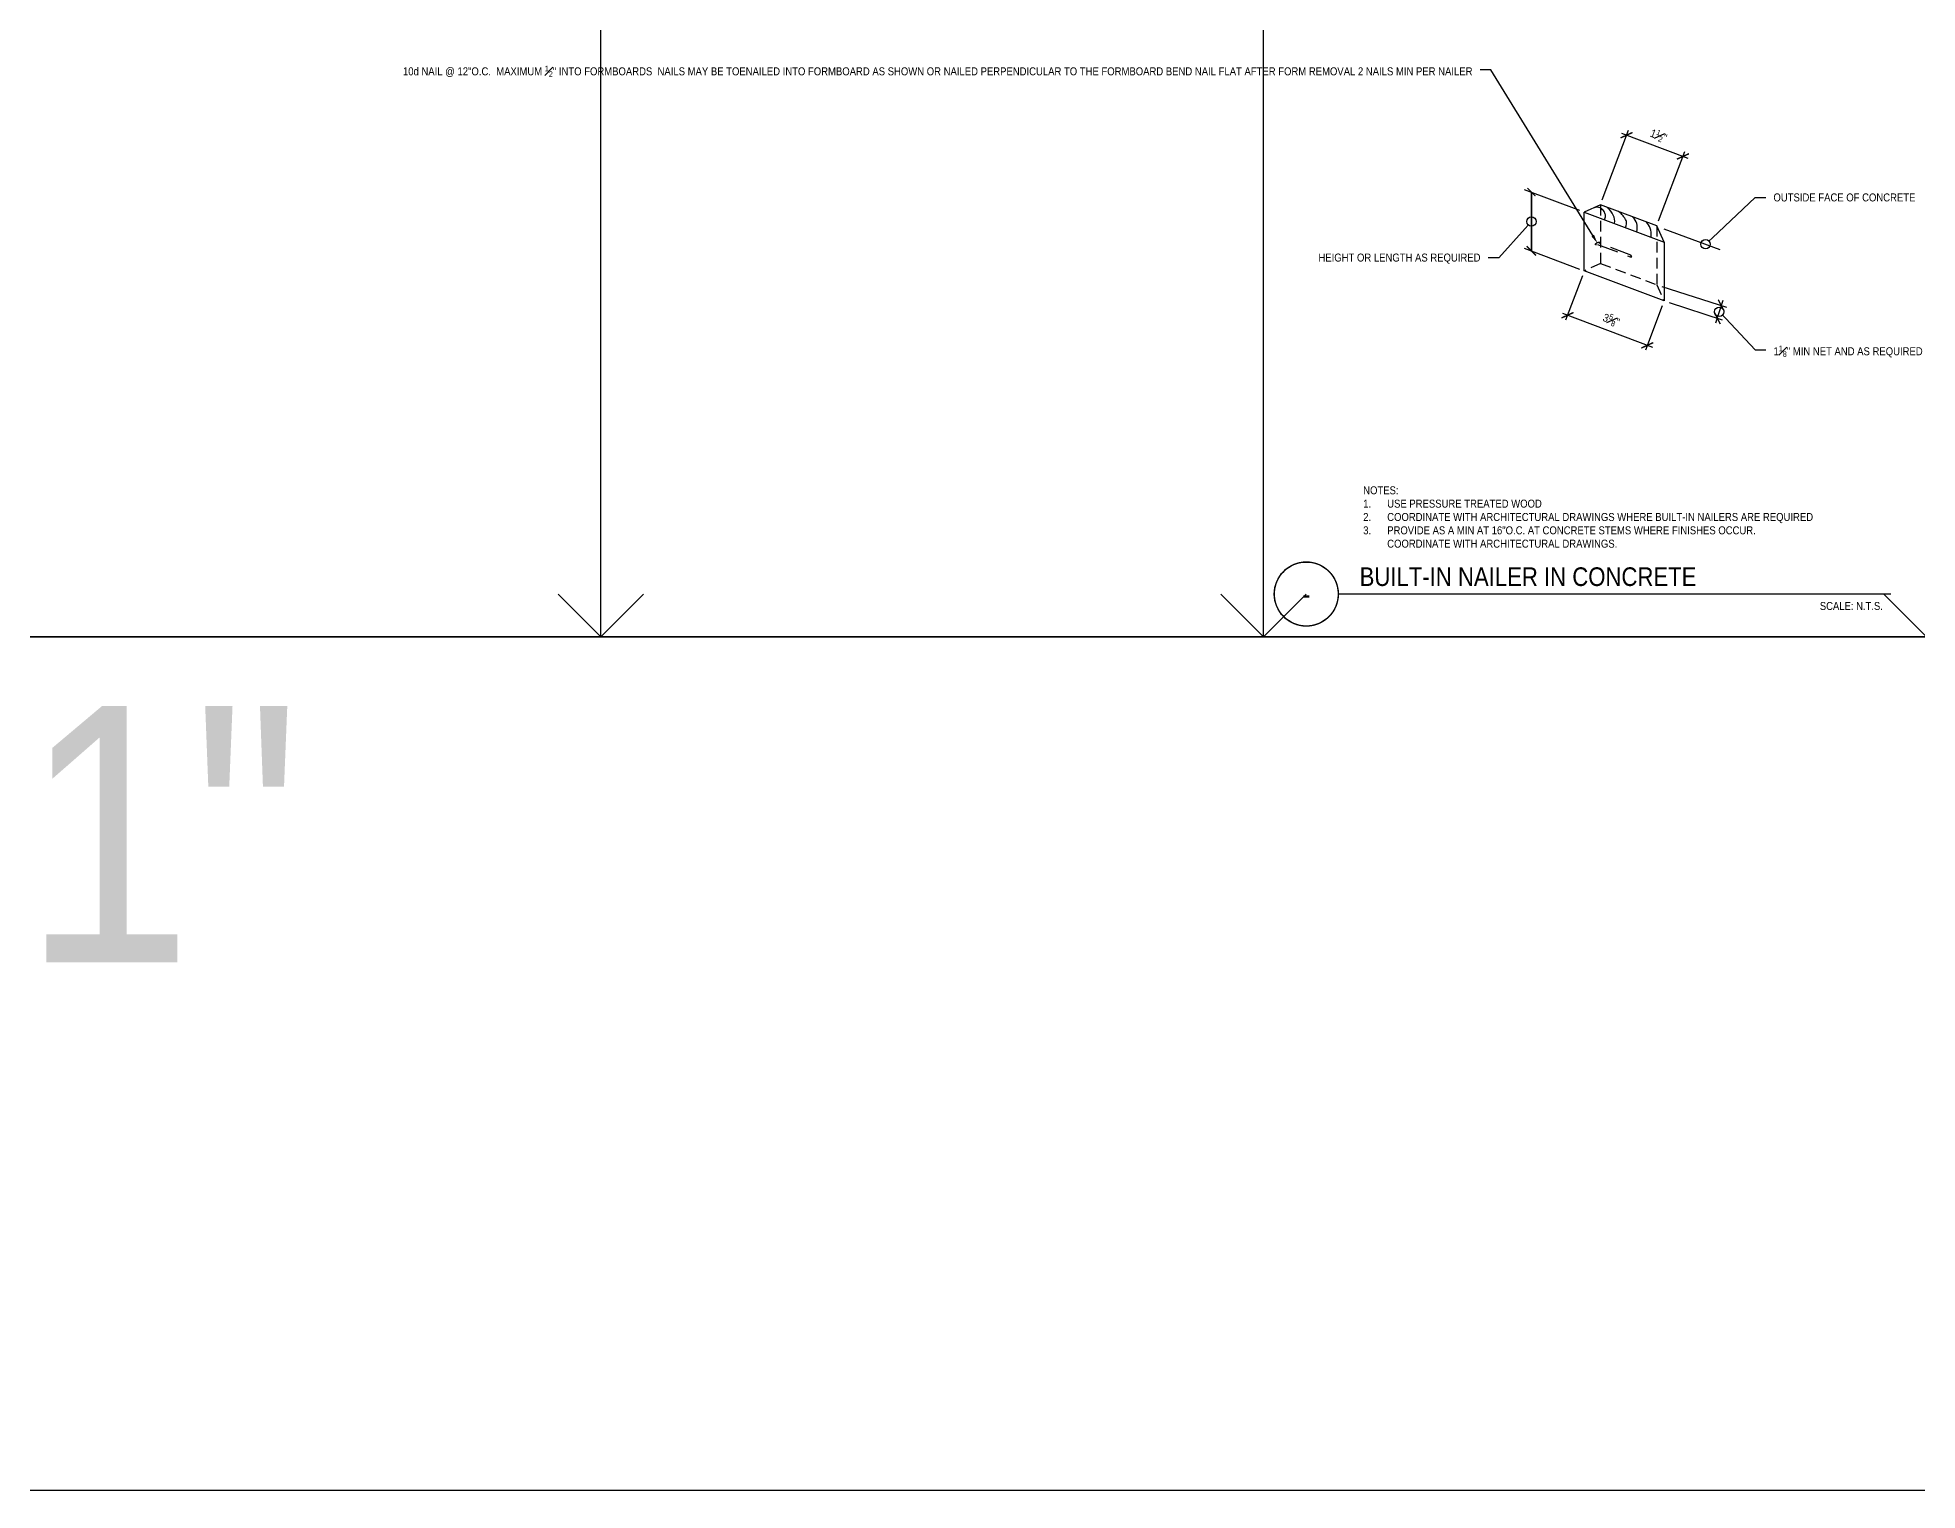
# Model space of a CAD drawing. Header units: inches. Extents: x -16404 to 14624, y -1591 to 16152.
# Drawn here: x -9114.3 to -8850, y 480 to 684.2 of the extents above; entities that cross this region are included whole.
import ezdxf
from ezdxf import colors
from ezdxf.entities.mleader import LeaderData, LeaderLine
from ezdxf.enums import TextEntityAlignment as Align
from ezdxf.math import Vec2, Vec3

# ---------------------------------------------------------------- set-up
doc = ezdxf.new("R2010")
doc.units = ezdxf.units.IN
doc.header["$LTSCALE"] = 24
doc.header["$MEASUREMENT"] = 0
for name, pattern in [('DASHED2', [0.375, 0.25, -0.125]), ('HIDDEN2', [0.1875, 0.125, -0.0625]), ('HIDDEN4', [0.09375, 0.0625, -0.03125])]:
    doc.linetypes.add(name, pattern=pattern)
doc.layers.get('0').update_dxf_attribs({"linetype": 'CONTINUOUS'})
doc.layers.get('DefPoints').update_dxf_attribs({"color": 251, "linetype": 'CONTINUOUS'})
for name, color, linetype in [('S-ANNO-DIMS', 2, 'CONTINUOUS'), ('S-ANNO-NOTE', 4, 'CONTINUOUS'), ('S-FASTENERS', 1, 'CONTINUOUS'), ('S-WOOD', 3, 'CONTINUOUS')]:
    doc.layers.add(name, color=color, linetype=linetype)
doc.layers.add('S-ANNO-GRID-NONPLOT', color=251, linetype='CONTINUOUS', plot=False)
doc.layers.add('S-ANNO-NONPLOT', color=253, linetype='CONTINUOUS', plot=False)
doc.layers.add('S-HATCH1', color=1, linetype='CONTINUOUS', transparency=0.5)
doc.styles.add('Arial', font='arial.ttf', dxfattribs={"width": 0.85})
doc.dimstyles.new('DIM-12$0', dxfattribs={"dimscale": 12, "dimtxt": 0.09375, "dimasz": 0.109375, "dimexe": 0.0625, "dimexo": 0.0625, "dimgap": 0.0625, "dimtad": 1, "dimdec": 4, "dimzin": 11, "dimdsep": 46, "dimlunit": 4, "dimtxsty": 'Arial', "dimblk": 'ARCHTICK', "dimblk1": 'ARCHTICK', "dimblk2": 'ARCHTICK', "dimsah": 1, "dimcen": 0.125, "dimdle": 0.0625, "dimclrd": 256, "dimclre": 256, "dimclrt": 4, "dimadec": 0, "dimazin": 0, "dimtfac": 0.75, "dimtdec": 4, "dimtofl": 0, "dimtmove": 0, "dimatfit": 3, "dimldrblk": 'ARCHTICK', "dimfxl": 1, "dimfrac": 1, "dimtolj": 1, "dimtzin": 11, "dimarcsym": 0})
doc.dimstyles.new('DIM-12$7', dxfattribs={"dimscale": 12, "dimtxt": 0.09375, "dimasz": 0.125, "dimexe": 0.0625, "dimexo": 0.0625, "dimgap": 0.0625, "dimtad": 1, "dimdec": 4, "dimzin": 11, "dimdsep": 46, "dimlunit": 4, "dimtxsty": 'Arial', "dimblk": 'ARCHTICK', "dimcen": 0.125, "dimclrd": 256, "dimclre": 256, "dimclrt": 4, "dimadec": 0, "dimazin": 0, "dimtfac": 0.75, "dimtdec": 4, "dimtofl": 0, "dimtmove": 0, "dimatfit": 3, "dimldrblk": 'ARCHTICK', "dimfxl": 1, "dimfrac": 1, "dimtolj": 1, "dimtzin": 11, "dimarcsym": 0})

# ---------------------------------------------------------------- blocks, each defined once
blk = doc.blocks.new('_ARCHTICK')
at = {"color": 0, "linetype": 'ByBlock', "const_width": 0.15}
blk.add_lwpolyline([(-0.5, -0.5), (0.5, 0.5)], dxfattribs=at)
blk = doc.blocks.new('*D2312')
at = {"layer": 'DefPoints', "color": 0, "transparency": 16777216}
for p in [(-8896.87, 651.44), (-8885.64, 647.21), (-8888, 640.96)]:
    blk.add_point(p, dxfattribs=at)
at = {"layer": 'S-ANNO-DIMS', "lineweight": -2, "transparency": 16777216}
for p, q in [((-8897.13, 650.73), (-8899.49, 644.49)), ((-8899.92, 645.46), (-8887.29, 640.7)), ((-8885.91, 646.5), (-8888.26, 640.26))]:
    blk.add_line(p, q, dxfattribs=at)
at = {"layer": 'S-ANNO-DIMS', "lineweight": -2, "transparency": 16777216, "xscale": 1.3125, "yscale": 1.3125, "zscale": 1.3125}
for p, rotation in [((-8899.22, 645.19), 159.3483206030898), ((-8888, 640.96), 339.3483206030898)]:
    blk.add_blockref('_ARCHTICK', p, dxfattribs=dict(at, rotation=rotation))
at = {"layer": 'S-ANNO-DIMS', "color": 4, "transparency": 16777216, "insert": (-8893.06, 644.54), "char_height": 1.125, "attachment_point": 5, "rotation": 339.3483, "style": 'Arial'}
blk.add_mtext('\\A1;3{\\H0.7x;\\S5#8;}" ', dxfattribs=at)
blk = doc.blocks.new('*D2313')
at = {"layer": 'DefPoints', "color": 0, "transparency": 16777216}
for p in [(-8886.67, 649.48), (-8885.64, 647.21), (-8878.16, 644.79)]:
    blk.add_point(p, dxfattribs=at)
at = {"layer": 'S-ANNO-DIMS', "lineweight": -2, "transparency": 16777216}
for p, q in [((-8885.96, 649.25), (-8876.88, 646.32)), ((-8884.93, 646.98), (-8877.45, 644.56)), ((-8877.37, 647.27), (-8878.39, 644.08))]:
    blk.add_line(p, q, dxfattribs=at)
at = {"layer": 'S-ANNO-DIMS', "lineweight": -2, "transparency": 16777216, "xscale": 1.3125, "yscale": 1.3125, "zscale": 1.3125}
for p, rotation in [((-8878.16, 644.79), 252.1188580669544), ((-8877.6, 646.55), 72.11885806695442)]:
    blk.add_blockref('_ARCHTICK', p, dxfattribs=dict(at, rotation=rotation))
blk = doc.blocks.new('*D2314')
at = {"layer": 'DefPoints', "color": 0, "transparency": 16777216}
for p in [(-8882.99, 667.51), (-8894.59, 660.72), (-8886.67, 657.74)]:
    blk.add_point(p, dxfattribs=at)
at = {"layer": 'S-ANNO-DIMS', "lineweight": -2, "transparency": 16777216}
for p, q in [((-8894.33, 661.42), (-8890.64, 671.2)), ((-8891.61, 670.76), (-8882.29, 667.25)), ((-8886.41, 658.44), (-8882.72, 668.22))]:
    blk.add_line(p, q, dxfattribs=at)
at = {"layer": 'S-ANNO-DIMS', "lineweight": -2, "transparency": 16777216, "xscale": 1.3125, "yscale": 1.3125, "zscale": 1.3125}
for p, rotation in [((-8890.91, 670.5), 159.3483206030893), ((-8882.99, 667.51), 339.3483206030893)]:
    blk.add_blockref('_ARCHTICK', p, dxfattribs=dict(at, rotation=rotation))
at = {"layer": 'S-ANNO-DIMS', "color": 4, "transparency": 16777216, "insert": (-8886.4, 670.45), "char_height": 1.125, "attachment_point": 5, "rotation": 339.3483, "style": 'Arial'}
blk.add_mtext('\\A1;1{\\H0.7x;\\S1#2;}" ', dxfattribs=at)
blk = doc.blocks.new('*U283')
at = {"const_width": 0.188}
for points in [[(-4.5, 0, -1), (4.5, 0, 3.732051)], [(-4.5, 0, 1), (4.5, 0, -3.732051)]]:
    blk.add_lwpolyline(points, format="xyb", dxfattribs=at)
blk.add_lwpolyline([(4.5, 0), (82.21, 0)], dxfattribs=at)
blk.add_circle((0, 0), 4.5)
at = {"style": 'Arial', "width": 0.85}
for tag, p in [('DWG_TITLE_1', (7.5, 6.19)), ('DWG_TITLE_2', (7.5, 2.44))]:
    blk.add_attdef(tag, text='', height=2.62, dxfattribs=at).set_placement(p, align=Align.MIDDLE_LEFT)
blk.add_attdef('#', text='', height=3, dxfattribs=at).set_placement((0, 0), align=Align.MIDDLE_CENTER)
blk.add_attdef('SCALE', text='', height=1.12, dxfattribs=at).set_placement((81.08, -1.12), align=Align.TOP_RIGHT)
blk = doc.blocks.new('_DotBlank')
at = {"color": 0, "lineweight": -2}
blk.add_line((-0.5, 0), (-1, 0), dxfattribs=at)
blk.add_circle((0, 0), 0.5, dxfattribs=at)
blk = doc.blocks.new('Se_24x36_DETAILS_GRID')
for q in [(0, 7.667), (0.5, 0.5), (7.767, 0)]:
    blk.add_line((0, 0), q)
at = {"linetype": 'DASHED2', "ltscale": 0.5}
blk.add_line((7.767, 0), (7.267, 0.5), dxfattribs=at)

msp = doc.modelspace()

# ---------------------------------------------------------------- linework, layer by layer
at = {"layer": 'S-ANNO-DIMS'}
for p, q in [((-8905.29453, 662.86514), (-8897.52125, 659.93535)), ((-8904.29453, 654.23531), (-8904.29453, 662.48824)), ((-8885.65685, 657.35276), (-8877.80104, 654.41059)), ((-8905.29453, 654.61221), (-8897.52125, 651.68242))]:
    msp.add_line(p, q, dxfattribs=at)
at = {"layer": 'S-ANNO-GRID-NONPLOT'}
for p, q in [((-9035.1587, 600), (-9035.1587, 692)), ((-9035.1587, 600), (-9041.1587, 606)), ((-9035.1587, 600), (-9029.1587, 606)), ((-8941.9496, 600), (-8947.9496, 606)), ((-9128.3678, 600), (-9035.1587, 600)), ((-9035.1587, 600), (-8941.9496, 600))]:
    msp.add_line(p, q, dxfattribs=at)
msp.add_lwpolyline([(-6513.41764, 600), (-9128.3678, 600), (-9128.3678, 2160), (-6513.41764, 2160)], close=True, dxfattribs=at)
at = {"layer": 'S-ANNO-NONPLOT', "color": 6}
msp.add_lwpolyline([(-6393.41764, 480), (-9248.3678, 480), (-9248.3678, 2280), (-6393.41764, 2280)], close=True, dxfattribs=at)
at = {"layer": 'S-FASTENERS', "color": 2, "linetype": 'HIDDEN2'}
msp.add_lwpolyline([(-8895.00738, 655.13742), (-8890.40021, 653.40096), (-8890.16249, 653.41255), (-8890.31204, 653.63489), (-8894.74732, 655.30657)], dxfattribs=at)
at = {"layer": 'S-FASTENERS', "color": 2, "linetype": 'HIDDEN2', "ltscale": 0.3}
msp.add_ellipse((-8894.9917, 655.28138), major_axis=(-0.29793, -0.15593), ratio=0.368426875, dxfattribs=at)
at = {"layer": 'S-HATCH1'}
msp.add_lwpolyline([(-8894.00282, 658.605, 0.106721329), (-8893.88363, 659.15705, 0.122976512), (-8894.00282, 659.63433, 0.048356955), (-8894.17703, 659.89674, 0.04712544), (-8894.4036, 660.12719, 0.134586097), (-8894.87782, 660.3459, 0.115862863), (-8895.48032, 660.30601)], format="xyb", dxfattribs=at)
for points in [[(-8892.61205, 658.11214), (-8892.58646, 658.40999), (-8892.60924, 658.70068), (-8892.67829, 658.98524), (-8892.7915, 659.26469), (-8892.94677, 659.54004), (-8893.142, 659.81233), (-8893.37508, 660.08258), (-8893.64391, 660.35181)], [(-8891.04481, 657.48408), (-8890.96595, 657.7759), (-8890.92704, 658.01831), (-8890.92179, 658.21851), (-8890.94387, 658.38372), (-8890.98698, 658.52115), (-8891.04481, 658.63801), (-8891.11106, 658.74152), (-8891.1794, 658.83889), (-8891.24546, 658.93637), (-8891.31254, 659.03636), (-8891.38586, 659.1403), (-8891.47064, 659.24962), (-8891.5721, 659.36577), (-8891.69547, 659.49018), (-8891.84597, 659.62429), (-8892.02882, 659.76954)], [(-8889.47459, 656.90181), (-8889.4242, 657.26272), (-8889.40799, 657.57782), (-8889.42648, 657.85606), (-8889.48019, 658.10642), (-8889.56966, 658.33787), (-8889.6954, 658.55937), (-8889.85794, 658.77991), (-8890.05781, 659.00844)], [(-8887.45872, 656.14071), (-8887.43243, 656.51978), (-8887.4503, 656.85482), (-8887.50603, 657.15208), (-8887.59331, 657.41783), (-8887.70582, 657.65834), (-8887.83725, 657.87985), (-8887.98131, 658.08864), (-8888.13167, 658.29097)]]:
    msp.add_lwpolyline(points, dxfattribs=at)
at = {"layer": 'S-WOOD', "color": 1, "linetype": 'HIDDEN4'}
for p, q in [((-8894.59183, 660.7204), (-8894.59183, 652.46747)), ((-8886.6743, 657.73624), (-8886.6743, 649.48331)), ((-8894.59183, 652.46747), (-8896.86947, 651.43676)), ((-8894.59183, 652.46747), (-8886.6743, 649.48331)), ((-8886.6743, 649.48331), (-8885.64359, 647.20567))]:
    msp.add_line(p, q, dxfattribs=at)
at = {"layer": 'S-WOOD'}
msp.add_lwpolyline([(-8885.64359, 655.4586), (-8886.6743, 657.73624), (-8894.59183, 660.7204), (-8896.86947, 659.6897), (-8885.64359, 655.4586), (-8885.64359, 647.20567), (-8896.86947, 651.43676), (-8896.86947, 659.6897)], dxfattribs=at)

# ---------------------------------------------------------------- block references
at = {"layer": 'S-ANNO-GRID-NONPLOT', "xscale": 12, "yscale": 12, "zscale": 12}
msp.add_blockref('Se_24x36_DETAILS_GRID', (-8941.9496, 600), dxfattribs=at)
at = {"layer": 'S-ANNO-NOTE'}
msp.add_blockref('*U283', (-8935.9496, 606), dxfattribs=at).add_auto_attribs({'#': '-', 'DWG_TITLE_2': 'BUILT-IN NAILER IN CONCRETE', 'SCALE': 'SCALE: N.T.S.'})

# ---------------------------------------------------------------- texts
at = {"layer": 'S-ANNO-NOTE', "insert": (-8927.94956, 612.50001), "char_height": 1.125, "width": 61.0708472, "attachment_point": 7, "style": 'Arial'}
msp.add_mtext('NOTES:   \\P\\pi-3.375,l3.375,t3.375;1.^IUSE PRESSURE TREATED WOOD\\P2.^ICOORDINATE WITH ARCHITECTURAL DRAWINGS WHERE BUILT-IN NAILERS ARE REQUIRED\\P3.^IPROVIDE AS A MIN AT 16"O.C. AT CONCRETE STEMS WHERE FINISHES OCCUR. COORDINATE WITH ARCHITECTURAL DRAWINGS.', dxfattribs=at)
at = {"layer": 'S-ANNO-NOTE', "color": 191, "insert": (-9116.3678, 590.23815), "char_height": 36, "width": 59.0975878, "attachment_point": 1, "style": 'Arial'}
msp.add_mtext('1"', dxfattribs=at)

# ---------------------------------------------------------------- dimensions: what is measured, and where the dimension line sits
at = {"layer": 'S-ANNO-DIMS'}
for p1, p2, distance, text, picture, middle in [((-8894.59183, 660.7204), (-8886.6743, 657.73624), 10.44881, '1{\\H0.7x;\\S1#2;}" ', '*D2314', (-8886.40453, 670.44743)), ((-8896.86947, 651.43676), (-8885.64359, 647.20567), -6.67061, '3{\\H0.7x;\\S5#8;}" ', '*D2312', (-8893.05998, 644.53634))]:
    dim = msp.add_aligned_dim(p1=p1, p2=p2, distance=distance, text=text, dimstyle='DIM-12$0', dxfattribs=at)
    dim.commit()
    dim.dimension.update_dxf_attribs({"geometry": picture, "text_midpoint": middle})
dim = msp.add_linear_dim(base=(-8878.16446, 644.7927), p1=(-8886.6743, 649.48331), p2=(-8885.64359, 647.20567), angle=72.1188581, text=' ', dimstyle='DIM-12$0', dxfattribs=at)
dim.commit()
dim.dimension.update_dxf_attribs({"geometry": '*D2313', "text_midpoint": (-8877.88027, 645.67356)})

# ---------------------------------------------------------------- leaders
for points, override in [([(-8904.29453, 654.23531), (-8904.29453, 662.48824)], {"dimasz": 0.109375, "dimdle": 0.0625, "dimldrblk": 'ARCHTICK'}), ([(-8904.29338, 662.48781), (-8904.29453, 654.23531)], {"dimasz": 0.09375, "dimdle": 0.0625, "dimldrblk": 'ARCHTICK'})]:
    msp.add_leader(points, dimstyle='DIM-12$7', override=override, dxfattribs=at)
at = {"layer": 'S-ANNO-NOTE'}
ml = msp.add_multileader_mtext('Standard', dxfattribs=at)
ml.set_content('\\A1;10d NAIL @ 12"O.C.  MAXIMUM {\\H0.7x;\\S1#2;}" INTO FORMBOARDS  NAILS MAY BE TOENAILED INTO FORMBOARD AS SHOWN OR NAILED PERPENDICULAR TO THE FORMBOARD BEND NAIL FLAT AFTER FORM REMOVAL 2 NAILS MIN PER NAILER', color=4, style='Arial')
ml.set_leader_properties(color=2)
ml.build(insert=Vec2(0, 0))
ml.multileader.update_dxf_attribs({"dogleg_length": 0.36, "arrow_head_size": 1.3125, "scale": 12})
ctx = ml.context
ctx.base_point, ctx.scale, ctx.char_height, ctx.arrow_head_size, ctx.landing_gap_size, ctx.plane_origin = Vec3(-8933.81647, 679.68801), 12, 1.125, 1.3125, 1.08, Vec3(-8877.10691, 972.19333)
ctx.text_align_type = 2
notes = []
notes.append((ctx, [(0, (1, 1, 0), (-8909.9989, 679.68801), (-1, 0), 1.5, [(0, [(-8894.9917, 655.28138)], 0, [])])]))
ctx.mtext.insert, ctx.mtext.width, ctx.mtext.alignment, ctx.mtext.flow_direction = Vec3(-8912.5789, 680.2601), 21.0063515, 3, 5
ml = msp.add_multileader_mtext('Standard', dxfattribs=at)
ml.set_content('{\\C256;OUTSIDE FACE OF CONCRETE}', color=4, style='Arial')
ml.set_leader_properties(color=2)
ml.set_arrow_properties(name='DOTBLANK')
ml.build(insert=Vec2(0, 0))
ml.multileader.update_dxf_attribs({"dogleg_length": 0.36, "arrow_head_size": 1.3125, "scale": 12})
ctx = ml.context
ctx.base_point, ctx.scale, ctx.char_height, ctx.arrow_head_size, ctx.landing_gap_size, ctx.plane_origin = Vec3(-8871.34071, 661.74025), 12, 1.125, 1.3125, 1.08, Vec3(-8901.63066, 963.16243)
notes.append((ctx, [(0, (1, 1, 0), (-8872.84071, 661.74025), (1, 0), 1.5, [(0, [(-8879.80811, 655.16228)], 0, [])])]))
ctx.mtext.insert, ctx.mtext.width, ctx.mtext.flow_direction = Vec3(-8870.26071, 662.31235), 10.864815, 5
ml = msp.add_multileader_mtext('Standard', dxfattribs=at)
ml.set_content('{\\C256;HEIGHT OR LENGTH AS REQUIRED}', color=4, style='Arial')
ml.set_leader_properties(color=2)
ml.set_arrow_properties(name='DOTBLANK')
ml.build(insert=Vec2(0, 0))
ml.multileader.update_dxf_attribs({"dogleg_length": 0.36, "arrow_head_size": 1.3125, "scale": 12})
ctx = ml.context
ctx.base_point, ctx.scale, ctx.char_height, ctx.arrow_head_size, ctx.landing_gap_size, ctx.plane_origin = Vec3(-8925.53075, 653.2516), 12, 1.125, 1.3125, 1.08, Vec3(-8877.10691, 939.98554)
ctx.text_align_type = 2
notes.append((ctx, [(0, (1, 1, 0), (-8908.87397, 653.2516), (-1, 0), 1.5, [(0, [(-8904.29453, 658.36128)], 0, [])])]))
ctx.mtext.insert, ctx.mtext.width, ctx.mtext.alignment, ctx.mtext.flow_direction = Vec3(-8911.45397, 653.85784), 13.115006, 3, 5
ml = msp.add_multileader_mtext('Standard', dxfattribs=at)
ml.set_content('\\A1;{\\C256;1\\H0.7x;\\S1#8;\\H1.4286x;" MIN NET AND AS REQUIRED BY CONNECTION DETAILS SHOWN ON ARCHITECTURAL DRAWINGS}', color=4, style='Arial')
ml.set_leader_properties(color=2)
ml.set_arrow_properties(name='DOTBLANK')
ml.build(insert=Vec2(0, 0))
ml.multileader.update_dxf_attribs({"dogleg_length": 0.36, "arrow_head_size": 1.3125, "scale": 12})
ctx = ml.context
ctx.base_point, ctx.scale, ctx.char_height, ctx.arrow_head_size, ctx.landing_gap_size, ctx.plane_origin = Vec3(-8871.34071, 640.33789), 12, 1.125, 1.3125, 1.08, Vec3(-8901.63066, 941.76006)
notes.append((ctx, [(0, (1, 1, 0), (-8872.84071, 640.33789), (1, 0), 1.5, [(0, [(-8877.88027, 645.67356)], 0, [])])]))
ctx.mtext.insert, ctx.mtext.width, ctx.mtext.flow_direction = Vec3(-8870.26071, 640.90998), 14.5526791, 5
for ctx, leaders in notes:
    for number, flags, end, landing, length, lines in leaders:
        leader = LeaderData()
        leader.index, (leader.has_last_leader_line, leader.has_dogleg_vector, leader.attachment_direction) = number, flags
        leader.last_leader_point, leader.dogleg_vector, leader.dogleg_length = Vec3(end), Vec3(landing), length
        for number, points, colour, breaks in lines:
            line = LeaderLine()
            line.index, line.vertices, line.color, line.breaks = number, Vec3.list(points), colors.encode_raw_color(colour), breaks
            leader.lines.append(line)
        ctx.leaders.append(leader)

doc.saveas('drawing.dxf')
